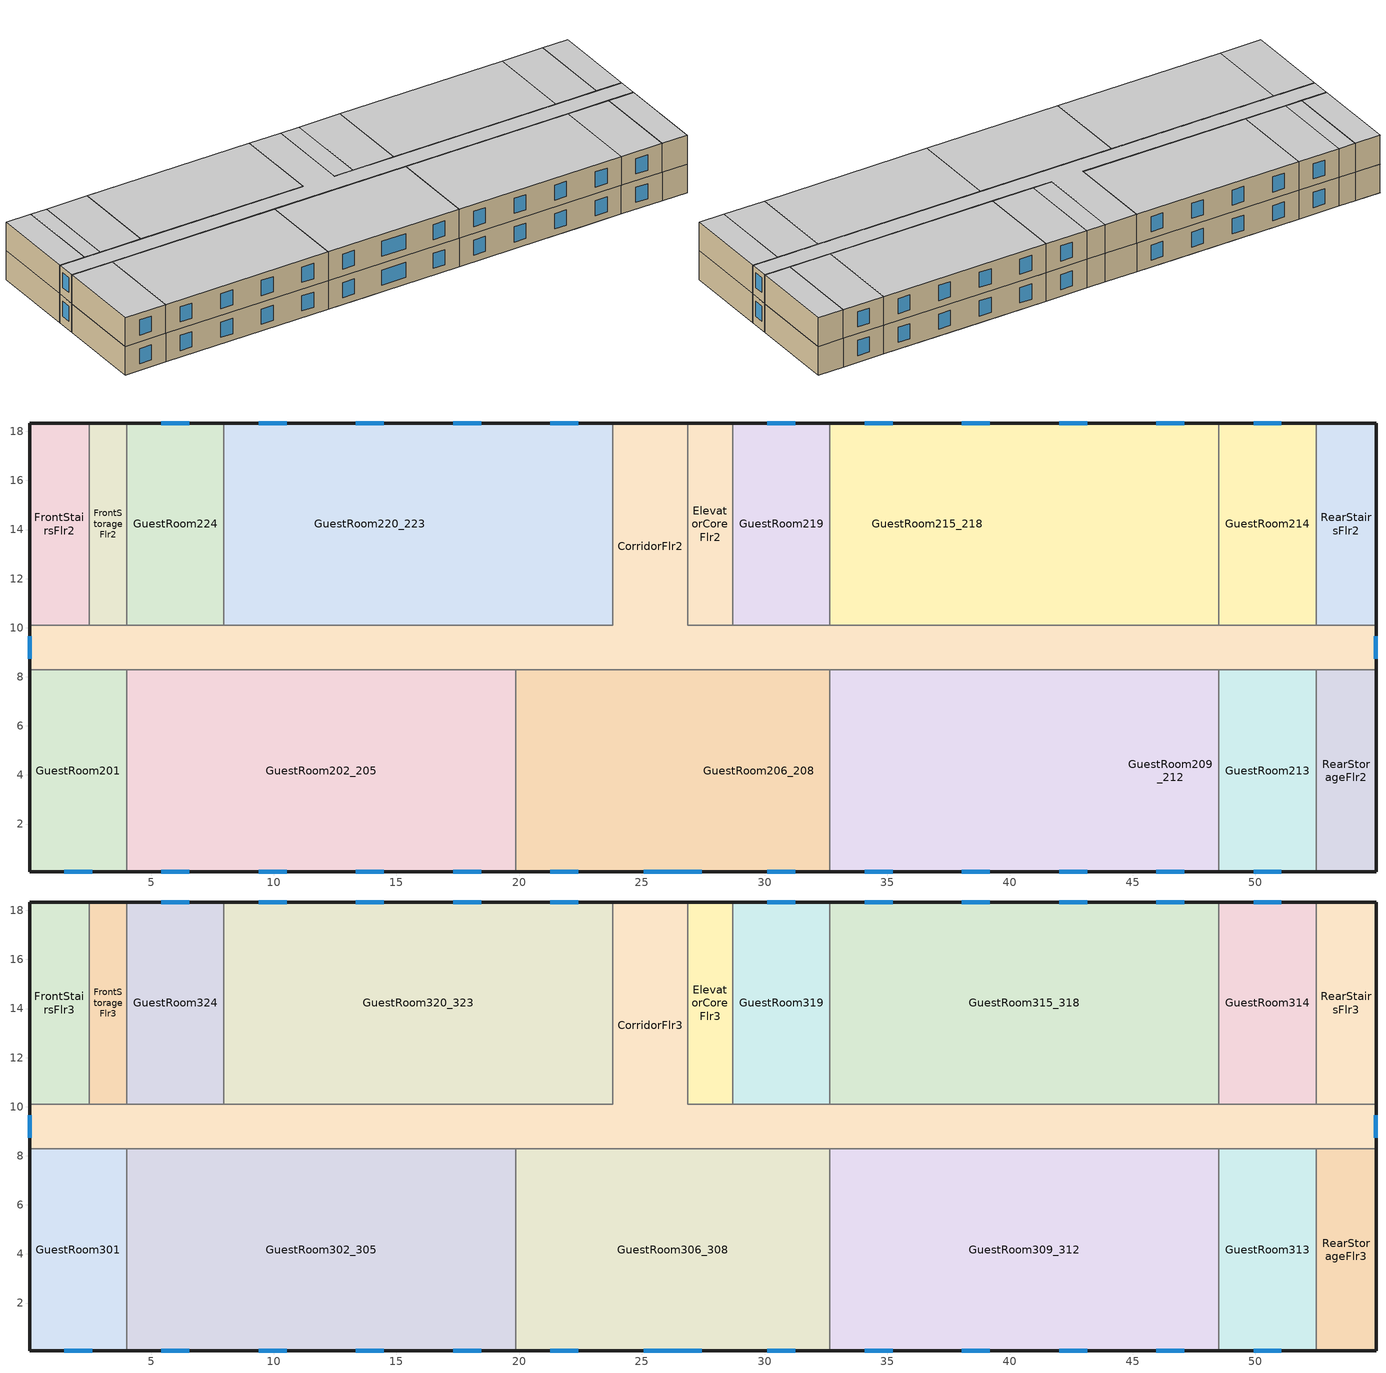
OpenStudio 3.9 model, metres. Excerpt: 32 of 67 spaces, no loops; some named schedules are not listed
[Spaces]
CorridorFlr2
 floor to CorridorFlr1: 26.87,18.34 26.87,10.11 54.91,10.11 54.91,8.28 0.05,8.28 0.05,10.11 23.82,10.11 23.82,18.34 z3.35
 wall outside: 0.05,10.11 0.05,8.28 / 54.91,8.28 54.91,10.11 / 26.87,18.34 23.82,18.34 z3.35:6.1
 wall to GuestRoom201: 0.05,8.28 4.01,8.28 z3.35:6.1
 wall to GuestRoom213: 48.51,8.28 52.47,8.28 z3.35:6.1
 wall to GuestRoom219: 32.66,10.11 28.7,10.11 z3.35:6.1
 wall to GuestRoom209_212: 32.66,8.28 48.51,8.28 z3.35:6.1
 wall to FrontStorageFlr2: 4.01,10.11 2.49,10.11 z3.35:6.1
 wall to RearStairsFlr2: 54.91,10.11 52.47,10.11 z3.35:6.1
 wall to ElevatorCoreFlr2: 28.7,10.11 26.87,10.11 26.87,18.34 z3.35:6.1
 wall to GuestRoom215_218: 48.51,10.11 32.66,10.11 z3.35:6.1
 wall to RearStorageFlr2: 52.47,8.28 54.91,8.28 z3.35:6.1
 wall to FrontStairsFlr2: 2.49,10.11 0.05,10.11 z3.35:6.1
 wall to GuestRoom206_208: 19.86,8.28 32.66,8.28 z3.35:6.1
 wall to GuestRoom220_223: 23.82,18.34 23.82,10.11 7.97,10.11 z3.35:6.1
 wall to GuestRoom202_205: 4.01,8.28 19.86,8.28 z3.35:6.1
 wall to GuestRoom224: 7.97,10.11 4.01,10.11 z3.35:6.1
 wall to GuestRoom214: 52.47,10.11 48.51,10.11 z3.35:6.1
 window: 0.05,9.66 0.05,8.73 / 54.91,8.73 54.91,9.66 z4.19:5.61
GuestRoom201
 floor to FrontLoungeFlr1: 4.01,8.28 4.01,0.05 0.05,0.05 0.05,8.28 z3.35
 wall outside: 0.05,8.28 0.05,0.05 4.01,0.05 z3.35:6.1
 wall to GuestRoom202_205: 4.01,0.05 4.01,8.28 z3.35:6.1
 window: 1.46,0.05 2.6,0.05 z4:5.45
GuestRoom220_223
 floor to FrontOfficeFlr1: 19.86,18.34 19.86,10.11 7.97,10.11 7.97,18.34 z3.35
 floor to ExerciseCenterFlr1: 23.82,18.34 23.82,10.11 19.86,10.11 19.86,18.34 z3.35
 wall outside: 23.82,18.34 7.97,18.34 z3.35:6.1
 wall to GuestRoom224: 7.97,18.34 7.97,10.11 z3.35:6.1
 window: 22.41,18.34 21.27,18.34 / 18.45,18.34 17.31,18.34 / 14.49,18.34 13.35,18.34 / 10.52,18.34 9.39,18.34 z4:5.45
GuestRoom202_205
 floor to FrontLoungeFlr1: 19.86,8.28 19.86,0.05 4.01,0.05 4.01,8.28 z3.35
 wall outside: 4.01,0.05 19.86,0.05 z3.35:6.1
 wall to GuestRoom206_208: 19.86,0.05 19.86,8.28 z3.35:6.1
 window: 17.31,0.05 18.45,0.05 / 9.39,0.05 10.52,0.05 / 13.35,0.05 14.49,0.05 / 5.42,0.05 6.56,0.05 z4:5.45
GuestRoom219
 floor to LaundryRoomFlr1: 32.66,18.34 32.66,10.11 28.7,10.11 28.7,18.34 z3.35
 wall outside: 32.66,18.34 28.7,18.34 z3.35:6.1
 wall to GuestRoom215_218: 32.66,10.11 32.66,18.34 z3.35:6.1
 wall to ElevatorCoreFlr2: 28.7,18.34 28.7,10.11 z3.35:6.1
 window: 31.25,18.34 30.11,18.34 z4:5.45
GuestRoom215_218
 floor to EmployeeLoungeFlr1: 44.55,18.34 44.55,10.11 40.59,10.11 40.59,18.34 z3.35
 floor to LaundryRoomFlr1: 40.59,18.34 40.59,10.11 32.66,10.11 32.66,18.34 z3.35
 floor to GuestRoom105: 48.51,18.34 48.51,10.11 44.55,10.11 44.55,18.34 z3.35
 wall outside: 48.51,18.34 32.66,18.34 z3.35:6.1
 wall to GuestRoom214: 48.51,10.11 48.51,18.34 z3.35:6.1
 window: 43.14,18.34 42,18.34 / 39.18,18.34 38.04,18.34 / 47.1,18.34 45.96,18.34 / 35.21,18.34 34.07,18.34 z4:5.45
GuestRoom213
 floor to GuestRoom103: 52.47,8.28 52.47,0.05 48.51,0.05 48.51,8.28 z3.35
 wall outside: 48.51,0.05 52.47,0.05 z3.35:6.1
 wall to GuestRoom209_212: 48.51,8.28 48.51,0.05 z3.35:6.1
 wall to RearStorageFlr2: 52.47,0.05 52.47,8.28 z3.35:6.1
 window: 49.92,0.05 51.06,0.05 z4:5.45
FrontStorageFlr2
 floor to FrontStorageFlr1: 4.01,18.34 4.01,10.11 2.49,10.11 2.49,18.34 z3.35
 wall outside: 4.01,18.34 2.49,18.34 z3.35:6.1
 wall to FrontStairsFlr2: 2.49,18.34 2.49,10.11 z3.35:6.1
 wall to GuestRoom224: 4.01,10.11 4.01,18.34 z3.35:6.1
GuestRoom206_208
 floor to RestroomFlr1: 23.82,8.28 23.82,0.05 19.86,0.05 19.86,8.28 z3.35
 floor to CorridorFlr1: 26.87,8.28 26.87,0.05 23.82,0.05 23.82,8.28 z3.35
 floor to MeetingRoomFlr1: 32.66,8.28 32.66,0.05 26.87,0.05 26.87,8.28 z3.35
 wall outside: 19.86,0.05 32.66,0.05 z3.35:6.1
 wall to GuestRoom209_212: 32.66,0.05 32.66,8.28 z3.35:6.1
 window: 25.08,0.05 27.44,0.05 / 21.27,0.05 22.41,0.05 / 30.11,0.05 31.25,0.05 z4:5.45
RearStorageFlr2
 floor to RearStorageFlr1: 54.91,8.28 54.91,0.05 52.47,0.05 52.47,8.28 z3.35
 wall outside: 52.47,0.05 54.91,0.05 54.91,8.28 z3.35:6.1
ElevatorCoreFlr2
 floor to ElevatorCoreFlr1: 28.7,18.34 28.7,10.11 26.87,10.11 26.87,18.34 z3.35
 wall outside: 28.7,18.34 26.87,18.34 z3.35:6.1
GuestRoom224
 floor to FrontOfficeFlr1: 7.97,18.34 7.97,10.11 4.01,10.11 4.01,18.34 z3.35
 wall outside: 7.97,18.34 4.01,18.34 z3.35:6.1
 window: 6.56,18.34 5.42,18.34 z4:5.45
RearStairsFlr2
 floor to RearStairsFlr1: 54.91,18.34 54.91,10.11 52.47,10.11 52.47,18.34 z3.35
 wall outside: 54.91,10.11 54.91,18.34 52.47,18.34 z3.35:6.1
 wall to GuestRoom214: 52.47,18.34 52.47,10.11 z3.35:6.1
FrontStairsFlr2
 floor to FrontStairsFlr1: 2.49,18.34 2.49,10.11 0.05,10.11 0.05,18.34 z3.35
 wall outside: 2.49,18.34 0.05,18.34 0.05,10.11 z3.35:6.1
GuestRoom209_212
 floor to GuestRoom102: 48.51,8.28 48.51,0.05 44.55,0.05 44.55,8.28 z3.35
 floor to GuestRoom101: 44.55,8.28 44.55,0.05 40.59,0.05 40.59,8.28 z3.35
 floor to MeetingRoomFlr1: 36.62,8.28 36.62,0.05 32.66,0.05 32.66,8.28 z3.35
 floor to MechanicalRoomFlr1: 40.59,8.28 40.59,0.05 36.62,0.05 36.62,8.28 z3.35
 wall outside: 32.66,0.05 48.51,0.05 z3.35:6.1
 window: 34.07,0.05 35.21,0.05 / 38.04,0.05 39.18,0.05 / 45.96,0.05 47.1,0.05 / 42,0.05 43.14,0.05 z4:5.45
GuestRoom214
 floor to GuestRoom104: 52.47,18.34 52.47,10.11 48.51,10.11 48.51,18.34 z3.35
 wall outside: 52.47,18.34 48.51,18.34 z3.35:6.1
 window: 51.06,18.34 49.92,18.34 z4:5.45
GuestRoom319
 floor to GuestRoom219: 32.66,18.34 32.66,10.11 28.7,10.11 28.7,18.34 z6.1
 wall outside: 32.66,18.34 28.7,18.34 z6.1:8.84
 wall to CorridorFlr3: 28.7,10.11 32.66,10.11 z6.1:8.84
 wall to GuestRoom315_318: 32.66,10.11 32.66,18.34 z6.1:8.84
 wall to ElevatorCoreFlr3: 28.7,18.34 28.7,10.11 z6.1:8.84
 window: 31.25,18.34 30.11,18.34 z6.75:8.19
 ceiling to GuestRoom419: 32.66,10.11 32.66,18.34 28.7,18.34 28.7,10.11 z8.84
GuestRoom320_323
 floor to GuestRoom220_223: 23.82,18.34 23.82,10.11 7.97,10.11 7.97,18.34 z6.1
 wall outside: 23.82,18.34 7.97,18.34 z6.1:8.84
 wall to CorridorFlr3: 7.97,10.11 23.82,10.11 23.82,18.34 z6.1:8.84
 wall to GuestRoom324: 7.97,18.34 7.97,10.11 z6.1:8.84
 window: 10.52,18.34 9.39,18.34 / 14.49,18.34 13.35,18.34 / 18.45,18.34 17.31,18.34 / 22.41,18.34 21.27,18.34 z6.75:8.19
 ceiling to GuestRoom420_423: 23.82,10.11 23.82,18.34 7.97,18.34 7.97,10.11 z8.84
RearStorageFlr3
 floor to RearStorageFlr2: 54.91,8.28 54.91,0.05 52.47,0.05 52.47,8.28 z6.1
 wall outside: 52.47,0.05 54.91,0.05 54.91,8.28 z6.1:8.84
 wall to GuestRoom313: 52.47,8.28 52.47,0.05 z6.1:8.84
 wall to CorridorFlr3: 54.91,8.28 52.47,8.28 z6.1:8.84
 ceiling to RearStorageFlr4: 54.91,0.05 54.91,8.28 52.47,8.28 52.47,0.05 z8.84
GuestRoom302_305
 floor to GuestRoom202_205: 19.86,8.28 19.86,0.05 4.01,0.05 4.01,8.28 z6.1
 wall outside: 4.01,0.05 19.86,0.05 z6.1:8.84
 wall to CorridorFlr3: 19.86,8.28 4.01,8.28 z6.1:8.84
 wall to GuestRoom306_308: 19.86,0.05 19.86,8.28 z6.1:8.84
 wall to GuestRoom301: 4.01,8.28 4.01,0.05 z6.1:8.84
 window: 5.42,0.05 6.56,0.05 / 17.31,0.05 18.45,0.05 / 9.39,0.05 10.52,0.05 / 13.35,0.05 14.49,0.05 z6.75:8.19
 ceiling to GuestRoom402_405: 19.86,0.05 19.86,8.28 4.01,8.28 4.01,0.05 z8.84
CorridorFlr3
 floor to CorridorFlr2: 26.87,18.34 26.87,10.11 54.91,10.11 54.91,8.28 0.05,8.28 0.05,10.11 23.82,10.11 23.82,18.34 z6.1
 wall outside: 0.05,10.11 0.05,8.28 / 26.87,18.34 23.82,18.34 / 54.91,8.28 54.91,10.11 z6.1:8.84
 wall to ElevatorCoreFlr3: 28.7,10.11 26.87,10.11 26.87,18.34 z6.1:8.84
 wall to FrontStairsFlr3: 2.49,10.11 0.05,10.11 z6.1:8.84
 wall to RearStairsFlr3: 54.91,10.11 52.47,10.11 z6.1:8.84
 wall to GuestRoom301: 0.05,8.28 4.01,8.28 z6.1:8.84
 wall to GuestRoom313: 48.51,8.28 52.47,8.28 z6.1:8.84
 wall to FrontStorageFlr3: 4.01,10.11 2.49,10.11 z6.1:8.84
 wall to GuestRoom314: 52.47,10.11 48.51,10.11 z6.1:8.84
 wall to GuestRoom324: 7.97,10.11 4.01,10.11 z6.1:8.84
 wall to GuestRoom309_312: 32.66,8.28 48.51,8.28 z6.1:8.84
 wall to GuestRoom306_308: 19.86,8.28 32.66,8.28 z6.1:8.84
 wall to GuestRoom315_318: 48.51,10.11 32.66,10.11 z6.1:8.84
 window: 54.91,8.73 54.91,9.66 / 0.05,9.66 0.05,8.73 z6.94:8.36
 ceiling to CorridorFlr4: 54.91,8.28 54.91,10.11 26.87,10.11 26.87,18.34 23.82,18.34 23.82,10.11 0.05,10.11 0.05,8.28 z8.84
GuestRoom315_318
 floor to GuestRoom215_218: 48.51,18.34 48.51,10.11 32.66,10.11 32.66,18.34 z6.1
 wall outside: 48.51,18.34 32.66,18.34 z6.1:8.84
 wall to GuestRoom314: 48.51,10.11 48.51,18.34 z6.1:8.84
 window: 35.21,18.34 34.07,18.34 / 43.14,18.34 42,18.34 / 47.1,18.34 45.96,18.34 / 39.18,18.34 38.04,18.34 z6.75:8.19
 ceiling to GuestRoom415_418: 48.51,10.11 48.51,18.34 32.66,18.34 32.66,10.11 z8.84
GuestRoom301
 floor to GuestRoom201: 4.01,8.28 4.01,0.05 0.05,0.05 0.05,8.28 z6.1
 wall outside: 0.05,8.28 0.05,0.05 4.01,0.05 z6.1:8.84
 window: 1.46,0.05 2.6,0.05 z6.75:8.19
 ceiling to GuestRoom401: 4.01,0.05 4.01,8.28 0.05,8.28 0.05,0.05 z8.84
GuestRoom314
 floor to GuestRoom214: 52.47,18.34 52.47,10.11 48.51,10.11 48.51,18.34 z6.1
 wall outside: 52.47,18.34 48.51,18.34 z6.1:8.84
 wall to RearStairsFlr3: 52.47,10.11 52.47,18.34 z6.1:8.84
 window: 51.06,18.34 49.92,18.34 z6.75:8.19
 ceiling to GuestRoom414: 52.47,10.11 52.47,18.34 48.51,18.34 48.51,10.11 z8.84
GuestRoom309_312
 floor to GuestRoom209_212: 48.51,8.28 48.51,0.05 32.66,0.05 32.66,8.28 z6.1
 wall outside: 32.66,0.05 48.51,0.05 z6.1:8.84
 wall to GuestRoom306_308: 32.66,8.28 32.66,0.05 z6.1:8.84
 wall to GuestRoom313: 48.51,0.05 48.51,8.28 z6.1:8.84
 window: 45.96,0.05 47.1,0.05 / 42,0.05 43.14,0.05 / 34.07,0.05 35.21,0.05 / 38.04,0.05 39.18,0.05 z6.75:8.19
 ceiling to GuestRoom409_412: 48.51,0.05 48.51,8.28 32.66,8.28 32.66,0.05 z8.84
ElevatorCoreFlr3
 floor to ElevatorCoreFlr2: 28.7,18.34 28.7,10.11 26.87,10.11 26.87,18.34 z6.1
 wall outside: 28.7,18.34 26.87,18.34 z6.1:8.84
 ceiling to ElevatorCoreFlr4: 28.7,10.11 28.7,18.34 26.87,18.34 26.87,10.11 z8.84
GuestRoom313
 floor to GuestRoom213: 52.47,8.28 52.47,0.05 48.51,0.05 48.51,8.28 z6.1
 wall outside: 48.51,0.05 52.47,0.05 z6.1:8.84
 window: 49.92,0.05 51.06,0.05 z6.75:8.19
 ceiling to GuestRoom413: 52.47,0.05 52.47,8.28 48.51,8.28 48.51,0.05 z8.84
GuestRoom306_308
 floor to GuestRoom206_208: 32.66,8.28 32.66,0.05 19.86,0.05 19.86,8.28 z6.1
 wall outside: 19.86,0.05 32.66,0.05 z6.1:8.84
 window: 21.27,0.05 22.41,0.05 / 25.08,0.05 27.44,0.05 / 30.11,0.05 31.25,0.05 z6.75:8.19
 ceiling to GuestRoom406_408: 32.66,0.05 32.66,8.28 19.86,8.28 19.86,0.05 z8.84
FrontStorageFlr3
 floor to FrontStorageFlr2: 4.01,18.34 4.01,10.11 2.49,10.11 2.49,18.34 z6.1
 wall outside: 4.01,18.34 2.49,18.34 z6.1:8.84
 wall to FrontStairsFlr3: 2.49,18.34 2.49,10.11 z6.1:8.84
 wall to GuestRoom324: 4.01,10.11 4.01,18.34 z6.1:8.84
 ceiling to FrontStorageFlr4: 4.01,10.11 4.01,18.34 2.49,18.34 2.49,10.11 z8.84
GuestRoom324
 floor to GuestRoom224: 7.97,18.34 7.97,10.11 4.01,10.11 4.01,18.34 z6.1
 wall outside: 7.97,18.34 4.01,18.34 z6.1:8.84
 window: 6.56,18.34 5.42,18.34 z6.75:8.19
 ceiling to GuestRoom424: 7.97,10.11 7.97,18.34 4.01,18.34 4.01,10.11 z8.84
RearStairsFlr3
 floor to RearStairsFlr2: 54.91,18.34 54.91,10.11 52.47,10.11 52.47,18.34 z6.1
 wall outside: 54.91,10.11 54.91,18.34 52.47,18.34 z6.1:8.84
 ceiling to RearStairsFlr4: 54.91,10.11 54.91,18.34 52.47,18.34 52.47,10.11 z8.84
FrontStairsFlr3
 floor to FrontStairsFlr2: 2.49,18.34 2.49,10.11 0.05,10.11 0.05,18.34 z6.1
 wall outside: 2.49,18.34 0.05,18.34 0.05,10.11 z6.1:8.84
 ceiling to FrontStairsFlr4: 2.49,10.11 2.49,18.34 0.05,18.34 0.05,10.11 z8.84
[Building]
-SmallHotel-ASHRAE 169-2013-4A created: 2026-10-09 19:33:39 +0000: North Axis {deg}=90; Default Construction Set=90.1-2004 - SmHotel - ASHRAE 169-2013-4A; Standards Number of Stories=4; Standards Number of Above Ground Stories=4; Standards Building Type=SmallHotel
[Site]
New York-John F Kennedy Intl AP_NY_USA: Latitude {deg}=40.65; Longitude {deg}=-73.8; Time Zone {hr}=-5; Elevation {m}=5
[SizingPeriod:DesignDay] Barometric Pressure {Pa}=101241; Rain Indicator=No; Snow Indicator=No; Day of Month=21; Daylight Saving Time Indicator=No; Humidity Condition Type=Wetbulb; Dry-Bulb Temperature Range Modifier Type=DefaultMultipliers
Name | Maximum Dry-Bulb Temperature {C} | Daily Dry-Bulb Temperature Range {deltaC} | Wind Speed {m/s} | Wind Direction {deg} | Month | Day Type | Wetbulb or DewPoint at Maximum Dry-Bulb {C} | Solar Model Indicator | ASHRAE Clear Sky Optical Depth for Beam Irradiance | ASHRAE Clear Sky Optical Depth for Diffuse Irradiance | Sky Clearness
New.York-John.F.Kennedy.Intl.AP_NY_USA Ann Clg .4% Condns DB=>MWB | 32.1 | 7.4 | 5.6 | 230 | 7 | SummerDesignDay | 23.1 | ASHRAETau | 0.541 | 1.8
New.York-John.F.Kennedy.Intl.AP_NY_USA Ann Clg .4% Condns WB=>MDB | 29.1 | 7.4 | 5.6 | 230 | 7 | SummerDesignDay | 25 | ASHRAETau | 0.541 | 1.8
New.York-John.F.Kennedy.Intl.AP_NY_USA Ann Htg 99.6% Condns DB | -10.7 | 0 | 7.5 | 320 | 1 | WinterDesignDay | -10.7 | ASHRAEClearSky |  |  | 0
[ClimateZones]
Climate Zone Institution Name 1=ASHRAE; Climate Zone Document Name 1=ANSI/ASHRAE Standard 169; Climate Zone Document Year 1=2006; Climate Zone Value 1=4A
[Site:WaterMainsTemperature]
Calculation Method=Correlation; Annual Average Outdoor Air Temperature {C}=12.4667; Maximum Difference In Monthly Average Outdoor Air Temperatures {deltaC}=25.2
[Site:GroundTemperature:Shallow]
6, 2.1, 1.1, 2, 7.2, 13.1, 18.7, 22.7, 23.9, 22, 17.5, 11.7
[Site:GroundTemperature:Deep]
11.8, 9, 7.2, 6.7, 7.7, 10.1, 13, 15.9, 17.8, 18.2, 17.1, 14.8
[Site:GroundTemperature:FCfactorMethod]
January Ground Temperature {C}=14; February Ground Temperature {C}=7.3; March Ground Temperature {C}=3.3; April Ground Temperature {C}=1.2; May Ground Temperature {C}=-0.2; June Ground Temperature {C}=5.6; July Ground Temperature {C}=10.9; August Ground Temperature {C}=16.1; September Ground Temperature {C}=21.7; October Ground Temperature {C}=25; November Ground Temperature {C}=24.8; December Ground Temperature {C}=19.9
[Material:NoMass] Thermal Absorptance=0.9; Solar Absorptance=0.7
Name | Roughness | Thermal Resistance {m2-K/W} | Visible Absorptance
CP02 CARPET PAD | VeryRough | 0.21648 | 0.8
Typical Insulation R-6.78 | Smooth | 1.19347 | 0.7
Typical Carpet Pad | Smooth | 0.21648 | 0.8
Typical Insulation R-5.89 | Smooth | 1.03652 | 0.7
Typical Insulation R-14.76; Typical Insulation R-14.76 1; Typical Insulation R-14.76 2 | Smooth | 2.59864 | 0.7
Typical Insulation R-0.58; Typical Insulation R-0.58 1; Typical Insulation R-0.58 2 | Smooth | 0.101875 | 0.7
Typical Insulation R-0.01 | Smooth | 0.001 | 0.7
Typical Insulation R-8.93; Typical Insulation R-8.93 1 | Smooth | 1.57183 | 0.7
Typical Insulation R-13.45; Typical Insulation R-13.45 1 | Smooth | 2.368 | 0.7
Typical Insulation R-1.15; Typical Insulation R-1.15 1 | Smooth | 0.202527 | 0.7
[Material] Thermal Absorptance=0.9
Name | Roughness | Thickness {m} | Conductivity {W/m-K} | Density {kg/m3} | Specific Heat {J/kg-K} | Solar Absorptance | Visible Absorptance
4 in. Normalweight Concrete Floor | MediumRough | 0.1016 | 2.31 | 2322 | 832 | 0.7 | 0.7
25mm Stucco | Smooth | 0.0254 | 0.72 | 1856 | 840 | 0.7 | 0.7
5/8 in. Gypsum Board | MediumSmooth | 0.0159 | 0.16 | 800 | 1090 | 0.7 | 0.7
Roof Membrane | VeryRough | 0.0095 | 0.16 | 1121.29 | 1460 | 0.7 | 0.7
Metal Roof Surface; F08 Metal surface | Smooth | 0.0008 | 45.28 | 7824 | 500 | 0.7 | 0.7
1/2 in. Gypsum Board | Smooth | 0.0127 | 0.16 | 800 | 1090 | 0.7 | 0.5
6 in. Normalweight Concrete Floor | MediumRough | 0.1524 | 2.31 | 2322 | 832 | 0.7 | 0.7
8 in. Concrete Block Basement Wall | MediumRough | 0.2032 | 1.326 | 1842 | 912 | 0.7 | 0.7
G05 25mm wood | MediumSmooth | 0.0254 | 0.15 | 608 | 1630 | 0.5 | 0.5
[DefaultConstructionSet] Interior Partition Construction=Typical Interior Partition
Name | Default Exterior Surface Constructions | Default Interior Surface Constructions | Default Ground Contact Surface Constructions | Default Exterior SubSurface Constructions | Default Interior SubSurface Constructions
90.1-2004 - SmHotel - ASHRAE 169-2013-4A | Default Surface Constructions 1 | Default Surface Constructions 2 | Default Surface Constructions 3 | Default Sub Surface Constructions 1 | Default Sub Surface Constructions 2
90.1-2004 - SmHotel - ASHRAE 169-2013-4A 1 | Default Surface Constructions 4 | Default Surface Constructions 5 | Default Surface Constructions 6 | Default Sub Surface Constructions 3 | Default Sub Surface Constructions 4
90.1-2004 - SmHotel - ASHRAE 169-2013-4A 2 | Default Surface Constructions 7 | Default Surface Constructions 8 | Default Surface Constructions 9 | Default Sub Surface Constructions 5 | Default Sub Surface Constructions 6
[DefaultSurfaceConstructions]
Name | Floor Construction | Wall Construction | Roof Ceiling Construction
Default Surface Constructions 1 | Typical Insulated Exterior Mass Floor R-9.35 | Typical Insulated Steel Framed Exterior Wall R-8.06 | Typical IEAD Roof R-15.87
Default Surface Constructions 2; Default Surface Constructions 5; Default Surface Constructions 8 | int_slab_floor_smallhotel | int_wall_smallhotel | int_slab_ceiling_smallhotel
Default Surface Constructions 3; Default Surface Constructions 6; Default Surface Constructions 9 | Typical Insulated Carpeted 6in Slab Floor | Typical Insulated Basement Mass Wall
Default Surface Constructions 4 | Typical Insulated Exterior Mass Floor R-11.49 | Typical Insulated Steel Framed Exterior Wall R-15.63 | Typical IEAD Roof R-15.87 1
Default Surface Constructions 7 | Typical Insulated Exterior Mass Floor R-11.49 1 | Typical Insulated Steel Framed Exterior Wall R-15.63 1 | Typical IEAD Roof R-15.87 2
[Construction]
Typical Insulated Exterior Mass Floor R-9.35: Typical Insulation R-6.78, 4 in. Normalweight Concrete Floor, Typical Carpet Pad
Typical Insulated Steel Framed Exterior Wall R-8.06: 25mm Stucco, 5/8 in. Gypsum Board, Typical Insulation R-5.89, 5/8 in. Gypsum Board
Typical IEAD Roof R-15.87: Roof Membrane, Typical Insulation R-14.76, Metal Roof Surface
int_slab_floor_smallhotel: 4 in. Normalweight Concrete Floor, CP02 CARPET PAD
int_wall_smallhotel: 1/2 in. Gypsum Board, 1/2 in. Gypsum Board
int_slab_ceiling_smallhotel: CP02 CARPET PAD, 4 in. Normalweight Concrete Floor
Typical Insulated Carpeted 6in Slab Floor: 6 in. Normalweight Concrete Floor, Typical Carpet Pad
Typical Insulated Basement Mass Wall: 8 in. Concrete Block Basement Wall
U 0.57 SHGC 0.39 Simple Glazing: U 0.57 SHGC 0.39 Simple Glazing
U 0.67 SHGC 0.39 Simple Glazing: U 0.67 SHGC 0.39 Simple Glazing
Typical Insulated Metal Door R-1.43: F08 Metal surface, Typical Insulation R-0.58
Typical Overhead Door R-0.86: Typical Insulation R-0.01
U 1.17 SHGC 0.49 Simple Glazing: U 1.17 SHGC 0.49 Simple Glazing
Typical Interior Window: Clear 3mm
Typical Interior Door; Typical Interior Partition: G05 25mm wood
Typical Insulated Exterior Mass Floor R-11.49: Typical Insulation R-8.93, 4 in. Normalweight Concrete Floor, Typical Carpet Pad
Typical Insulated Steel Framed Exterior Wall R-15.63: 25mm Stucco, 5/8 in. Gypsum Board, Typical Insulation R-13.45, 5/8 in. Gypsum Board
Typical IEAD Roof R-15.87 1: Roof Membrane, Typical Insulation R-14.76 1, Metal Roof Surface
Typical Insulated Metal Door R-1.43 1: F08 Metal surface, Typical Insulation R-0.58 1
Typical Overhead Door R-2.0: Typical Insulation R-1.15
U 0.98 SHGC 0.36 Simple Glazing: U 0.98 SHGC 0.36 Simple Glazing
Typical Insulated Exterior Mass Floor R-11.49 1: Typical Insulation R-8.93 1, 4 in. Normalweight Concrete Floor, Typical Carpet Pad
Typical Insulated Steel Framed Exterior Wall R-15.63 1: 25mm Stucco, 5/8 in. Gypsum Board, Typical Insulation R-13.45 1, 5/8 in. Gypsum Board
Typical IEAD Roof R-15.87 2: Roof Membrane, Typical Insulation R-14.76 2, Metal Roof Surface
Typical Insulated Metal Door R-1.43 2: F08 Metal surface, Typical Insulation R-0.58 2
Typical Overhead Door R-2.0 1: Typical Insulation R-1.15 1
[DefaultSubSurfaceConstructions]
Name | Fixed Window Construction | Operable Window Construction | Door Construction | Glass Door Construction | Overhead Door Construction | Skylight Construction | Tubular Daylight Dome Construction | Tubular Daylight Diffuser Construction
Default Sub Surface Constructions 1 | U 0.57 SHGC 0.39 Simple Glazing | U 0.67 SHGC 0.39 Simple Glazing | Typical Insulated Metal Door R-1.43 | U 0.67 SHGC 0.39 Simple Glazing | Typical Overhead Door R-0.86 | U 1.17 SHGC 0.49 Simple Glazing | Typical Interior Window | Typical Interior Window
Default Sub Surface Constructions 2; Default Sub Surface Constructions 4; Default Sub Surface Constructions 6 | Typical Interior Window | Typical Interior Window | Typical Interior Door
Default Sub Surface Constructions 3 | U 0.57 SHGC 0.39 Simple Glazing | U 0.67 SHGC 0.39 Simple Glazing | Typical Insulated Metal Door R-1.43 1 |  | Typical Overhead Door R-2.0 | U 0.98 SHGC 0.36 Simple Glazing | Typical Interior Window | Typical Interior Window
Default Sub Surface Constructions 5 | U 0.57 SHGC 0.39 Simple Glazing | U 0.67 SHGC 0.39 Simple Glazing | Typical Insulated Metal Door R-1.43 2 |  | Typical Overhead Door R-2.0 1 | U 0.98 SHGC 0.36 Simple Glazing | Typical Interior Window | Typical Interior Window
[WindowMaterial:SimpleGlazingSystem] Visible Transmittance=0.81
Name | U-Factor {W/m2-K} | Solar Heat Gain Coefficient
U 0.57 SHGC 0.39 Simple Glazing | 3.23661 | 0.39
U 0.67 SHGC 0.39 Simple Glazing | 3.80444 | 0.39
U 1.17 SHGC 0.49 Simple Glazing | 6.64357 | 0.49
U 0.98 SHGC 0.36 Simple Glazing | 5.5647 | 0.36
[WindowMaterial:Glazing]
Clear 3mm: Optical Data Type=SpectralAverage; Thickness {m}=0.003; Solar Transmittance at Normal Incidence=0.837; Front Side Solar Reflectance at Normal Incidence=0.075; Back Side Solar Reflectance at Normal Incidence=0.075; Visible Transmittance at Normal Incidence=0.898; Front Side Visible Reflectance at Normal Incidence=0.081; Back Side Visible Reflectance at Normal Incidence=0.081; Infrared Transmittance at Normal Incidence=0; Front Side Infrared Hemispherical Emissivity=0.84; Back Side Infrared Hemispherical Emissivity=0.84; Conductivity {W/m-K}=0.9; Dirt Correction Factor for Solar and Visible Transmittance=1; Solar Diffusing=No
[Space]
Name | Space Type | Default Construction Set | Building Story | Thermal Zone
GuestRoom319 | SmallHotel GuestRoom123Vac | 90.1-2004 - SmHotel - ASHRAE 169-2013-4A 2 | BuildingStory3 | GuestRoom319 ZN
GuestRoom209_212 | SmallHotel GuestRoom123Occ | 90.1-2004 - SmHotel - ASHRAE 169-2013-4A 1 | BuildingStory2 | GuestRoom209_212 ZN
CorridorFlr2 | SmallHotel Corridor | 90.1-2004 - SmHotel - ASHRAE 169-2013-4A 1 | BuildingStory2 | CorridorFlr2 ZN
FrontStairsFlr2 | SmallHotel Stair | 90.1-2004 - SmHotel - ASHRAE 169-2013-4A 1 | BuildingStory2 | FrontStairsFlr2 ZN
GuestRoom320_323 | SmallHotel GuestRoom123Occ | 90.1-2004 - SmHotel - ASHRAE 169-2013-4A 2 | BuildingStory3 | GuestRoom320_323 ZN
GuestRoom224 | SmallHotel GuestRoom123Occ | 90.1-2004 - SmHotel - ASHRAE 169-2013-4A 1 | BuildingStory2 | GuestRoom224 ZN
RearStorageFlr3 | SmallHotel Storage | 90.1-2004 - SmHotel - ASHRAE 169-2013-4A 2 | BuildingStory3 | RearStorageFlr3 ZN
GuestRoom302_305 | SmallHotel GuestRoom123Vac | 90.1-2004 - SmHotel - ASHRAE 169-2013-4A 2 | BuildingStory3 | GuestRoom302_305 ZN
CorridorFlr3 | SmallHotel Corridor | 90.1-2004 - SmHotel - ASHRAE 169-2013-4A 2 | BuildingStory3 | CorridorFlr3 ZN
GuestRoom215_218 | SmallHotel GuestRoom123Vac | 90.1-2004 - SmHotel - ASHRAE 169-2013-4A 1 | BuildingStory2 | GuestRoom215_218 ZN
GuestRoom201 | SmallHotel GuestRoom123Vac | 90.1-2004 - SmHotel - ASHRAE 169-2013-4A 1 | BuildingStory2 | GuestRoom201 ZN
GuestRoom220_223 | SmallHotel GuestRoom123Occ | 90.1-2004 - SmHotel - ASHRAE 169-2013-4A 1 | BuildingStory2 | GuestRoom220_223 ZN
GuestRoom315_318 | SmallHotel GuestRoom123Occ | 90.1-2004 - SmHotel - ASHRAE 169-2013-4A 2 | BuildingStory3 | GuestRoom315_318 ZN
FrontStorageFlr3 | SmallHotel Storage | 90.1-2004 - SmHotel - ASHRAE 169-2013-4A 2 | BuildingStory3 | FrontStorageFlr3 ZN
GuestRoom202_205 | SmallHotel GuestRoom123Occ | 90.1-2004 - SmHotel - ASHRAE 169-2013-4A 1 | BuildingStory2 | GuestRoom202_205 ZN
GuestRoom301 | SmallHotel GuestRoom123Vac | 90.1-2004 - SmHotel - ASHRAE 169-2013-4A 2 | BuildingStory3 | GuestRoom301 ZN
GuestRoom219 | SmallHotel GuestRoom123Occ | 90.1-2004 - SmHotel - ASHRAE 169-2013-4A 1 | BuildingStory2 | GuestRoom219 ZN
GuestRoom213 | SmallHotel GuestRoom123Occ | 90.1-2004 - SmHotel - ASHRAE 169-2013-4A 1 | BuildingStory2 | GuestRoom213 ZN
GuestRoom314 | SmallHotel GuestRoom123Occ | 90.1-2004 - SmHotel - ASHRAE 169-2013-4A 2 | BuildingStory3 | GuestRoom314 ZN
RearStorageFlr2 | SmallHotel Storage | 90.1-2004 - SmHotel - ASHRAE 169-2013-4A 1 | BuildingStory2 | RearStorageFlr2 ZN
FrontStorageFlr2 | SmallHotel Storage | 90.1-2004 - SmHotel - ASHRAE 169-2013-4A 1 | BuildingStory2 | FrontStorageFlr2 ZN
GuestRoom313 | SmallHotel GuestRoom123Vac | 90.1-2004 - SmHotel - ASHRAE 169-2013-4A 2 | BuildingStory3 | GuestRoom313 ZN
GuestRoom309_312 | SmallHotel GuestRoom123Occ | 90.1-2004 - SmHotel - ASHRAE 169-2013-4A 2 | BuildingStory3 | GuestRoom309_312 ZN
ElevatorCoreFlr3 | SmallHotel ElevatorCore | 90.1-2004 - SmHotel - ASHRAE 169-2013-4A 2 | BuildingStory3 | ElevatorCoreFlr3 ZN
GuestRoom206_208 | SmallHotel GuestRoom123Occ | 90.1-2004 - SmHotel - ASHRAE 169-2013-4A 1 | BuildingStory2 | GuestRoom206_208 ZN
ElevatorCoreFlr2 | SmallHotel ElevatorCore | 90.1-2004 - SmHotel - ASHRAE 169-2013-4A 1 | BuildingStory2 | ElevatorCoreFlr2 ZN
GuestRoom306_308 | SmallHotel GuestRoom123Vac | 90.1-2004 - SmHotel - ASHRAE 169-2013-4A 2 | BuildingStory3 | GuestRoom306_308 ZN
FrontStairsFlr3 | SmallHotel Stair | 90.1-2004 - SmHotel - ASHRAE 169-2013-4A 2 | BuildingStory3 | FrontStairsFlr3 ZN
RearStairsFlr2 | SmallHotel Stair | 90.1-2004 - SmHotel - ASHRAE 169-2013-4A 1 | BuildingStory2 | RearStairsFlr2 ZN
RearStairsFlr3 | SmallHotel Stair | 90.1-2004 - SmHotel - ASHRAE 169-2013-4A 2 | BuildingStory3 | RearStairsFlr3 ZN
GuestRoom324 | SmallHotel GuestRoom123Vac | 90.1-2004 - SmHotel - ASHRAE 169-2013-4A 2 | BuildingStory3 | GuestRoom324 ZN
GuestRoom214 | SmallHotel GuestRoom123Occ | 90.1-2004 - SmHotel - ASHRAE 169-2013-4A 1 | BuildingStory2 | GuestRoom214 ZN
[BuildingStory]
BuildingStory2; BuildingStory3
[SpaceType] Standards Building Type=SmallHotel
Name | Default Schedule Set | Design Specification Outdoor Air Object | Standards Space Type
SmallHotel Corridor | SmallHotel Corridor Schedule Set | SmallHotel Corridor Ventilation | Corridor
SmallHotel ElevatorCore | SmallHotel ElevatorCore Schedule Set | SmallHotel ElevatorCore Ventilation | ElevatorCore
SmallHotel Stair | SmallHotel Stair Schedule Set | SmallHotel Stair Ventilation | Stair
SmallHotel Storage | SmallHotel Storage Schedule Set | SmallHotel Storage Ventilation | Storage
SmallHotel GuestRoom123Occ | SmallHotel GuestRoom123Occ Schedule Set | SmallHotel GuestRoom123Occ Ventilation | GuestRoom123Occ
SmallHotel GuestRoom123Vac | SmallHotel GuestRoom123Vac Schedule Set | SmallHotel GuestRoom123Vac Ventilation | GuestRoom123Vac
[Lights:Definition] Design Level Calculation Method=Watts/Area; Fraction Radiant=0.7; Fraction Visible=0.2; Return Air Fraction=0
Name | Watts per Space Floor Area {W/m2}
SmallHotel Corridor Lights Definition | 5.38196
SmallHotel GuestRoom123Occ Lights Definition; SmallHotel GuestRoom123Vac Lights Definition | 11.8403
SmallHotel Stair Lights Definition | 6.45835
SmallHotel Storage Lights Definition | 8.61113
[Lights] Fraction Replaceable=1
Name | Lights Definition | Space or SpaceType
SmallHotel Corridor Lights | SmallHotel Corridor Lights Definition | SmallHotel Corridor
SmallHotel GuestRoom123Occ Lights | SmallHotel GuestRoom123Occ Lights Definition | SmallHotel GuestRoom123Occ
SmallHotel GuestRoom123Vac Lights | SmallHotel GuestRoom123Vac Lights Definition | SmallHotel GuestRoom123Vac
SmallHotel Stair Lights | SmallHotel Stair Lights Definition | SmallHotel Stair
SmallHotel Storage Lights | SmallHotel Storage Lights Definition | SmallHotel Storage
[DesignSpecification:OutdoorAir] Outdoor Air Method=Sum
Name | Outdoor Air Flow per Floor Area {m3/s-m2}
SmallHotel Corridor Ventilation; SmallHotel ElevatorCore Ventilation; SmallHotel Stair Ventilation | 0.000254
SmallHotel GuestRoom123Occ Ventilation; SmallHotel GuestRoom123Vac Ventilation | 0.000508
SmallHotel Storage Ventilation | 0.000762
[DefaultScheduleSet]
Name | Number of People Schedule | People Activity Level Schedule | Lighting Schedule | Electric Equipment Schedule
SmallHotel Corridor Schedule Set | HotelSmall AlwaysOff | HotelSmall Activity_Sch | HotelSmall BLDG_LIGHT_CORRIDOR_SCH | HotelSmall AlwaysOff
SmallHotel ElevatorCore Schedule Set |  |  | HotelSmall AlwaysOff | HotelSmall BLDG_ELEVATORS
SmallHotel GuestRoom123Occ Schedule Set | HotelSmall GuestRoom_Occ_Sch | HotelSmall Activity_Sch | SmallHotel GuestRoom Light | HotelSmall GuestRoom_Eqp_Sch_Base
SmallHotel GuestRoom123Vac Schedule Set | HotelSmall AlwaysOff | HotelSmall Activity_Sch | HotelSmall AlwaysOff | HotelSmall AlwaysOff
SmallHotel Stair Schedule Set | HotelSmall AlwaysOff | HotelSmall Activity_Sch | Always On | HotelSmall AlwaysOff
SmallHotel Storage Schedule Set | HotelSmall AlwaysOff | HotelSmall Activity_Sch | SmallHotel Storage Light | HotelSmall AlwaysOff
[ThermostatSetpoint:DualSetpoint]
Name | Heating Setpoint Temperature Schedule | Cooling Setpoint Temperature Schedule
SmallHotel Corridor Thermostat 2; SmallHotel Corridor Thermostat 3 | HotelSmall CommonArea_HtgSP_Sch | HotelSmall CommonArea_ClgSP_Sch
SmallHotel ElevatorCore Thermostat 1; SmallHotel ElevatorCore Thermostat 2
SmallHotel Stair Thermostat 2; SmallHotel Stair Thermostat 3; SmallHotel Storage Thermostat 2; SmallHotel Storage Thermostat 3; SmallHotel Stair Thermostat 5; SmallHotel Stair Thermostat 6; SmallHotel Storage Thermostat 5; SmallHotel Storage Thermostat 6 | HotelSmall SemiHeated_HtgSP_Sch | SmallHotel UnitHeater ClgSP Sch
SmallHotel GuestRoom123Vac Thermostat 3; SmallHotel GuestRoom123Vac Thermostat 4; SmallHotel GuestRoom123Vac Thermostat 5; SmallHotel GuestRoom123Vac Thermostat 6; SmallHotel GuestRoom123Vac Thermostat 7; SmallHotel GuestRoom123Vac Thermostat 8; SmallHotel GuestRoom123Vac Thermostat 9; SmallHotel GuestRoom123Vac Thermostat 10 | HotelSmall VacGuestRoom_HtgSP_Sch | HotelSmall VacGuestRoom_ClgSP_Sch
SmallHotel GuestRoom123Occ Thermostat 4; SmallHotel GuestRoom123Occ Thermostat 5; SmallHotel GuestRoom123Occ Thermostat 6; SmallHotel GuestRoom123Occ Thermostat 7; SmallHotel GuestRoom123Occ Thermostat 8; SmallHotel GuestRoom123Occ Thermostat 9; SmallHotel GuestRoom123Occ Thermostat 10; SmallHotel GuestRoom123Occ Thermostat 11; SmallHotel GuestRoom123Occ Thermostat 12; SmallHotel GuestRoom123Occ Thermostat 13; SmallHotel GuestRoom123Occ Thermostat 14; SmallHotel GuestRoom123Occ Thermostat 15 | HotelSmall Base_OccGuestRoom_HtgSP_Sch | HotelSmall Base_OccGuestRoom_ClgSP_Sch
[ElectricEquipment:Definition] Design Level Calculation Method=Watts/Area; Watts per Space Floor Area {W/m2}=11.8403; Fraction Latent=0; Fraction Radiant=0.5; Fraction Lost=0
SmallHotel GuestRoom123Occ Elec Equip Definition; SmallHotel GuestRoom123Vac Elec Equip Definition
[ElectricEquipment]
Name | Electric Equipment Definition | Space or SpaceType
SmallHotel GuestRoom123Occ Elec Equip | SmallHotel GuestRoom123Occ Elec Equip Definition | SmallHotel GuestRoom123Occ
SmallHotel GuestRoom123Vac Elec Equip | SmallHotel GuestRoom123Vac Elec Equip Definition | SmallHotel GuestRoom123Vac
[People:Definition] Number of People Calculation Method=People/Area; People per Space Floor Area {person/m2}=0.0459619; Fraction Radiant=0.3; Thermal Comfort Model Type 1=AdaptiveASH55
SmallHotel GuestRoom123Occ People Definition; SmallHotel GuestRoom123Vac People Definition
[People] Work Efficiency Schedule=Work Efficiency Schedule; Clothing Insulation Schedule=Clothing Schedule; Air Velocity Schedule=Air Velocity Schedule; Multiplier=1
Name | People Definition | Space or SpaceType
SmallHotel GuestRoom123Occ People | SmallHotel GuestRoom123Occ People Definition | SmallHotel GuestRoom123Occ
SmallHotel GuestRoom123Vac People | SmallHotel GuestRoom123Vac People Definition | SmallHotel GuestRoom123Vac
[SpaceInfiltration:DesignFlowRate] Design Flow Rate Calculation Method=Flow/ExteriorArea; Flow per Exterior Surface Area {m3/s-m2}=0.000570329; Constant Term Coefficient=0.0287; Temperature Term Coefficient=0.0086; Velocity Term Coefficient=0; Velocity Squared Term Coefficient=0.0086
Name | Space or SpaceType | Schedule
GuestRoom214 HVAC On Infiltration | GuestRoom214 | Infiltration HVAC On Schedule
GuestRoom214 HVAC Off Infiltration | GuestRoom214 | Infiltration HVAC Off Schedule
RearStairsFlr3 HVAC On Infiltration | RearStairsFlr3 | Infiltration HVAC On Schedule
RearStairsFlr3 HVAC Off Infiltration | RearStairsFlr3 | Infiltration HVAC Off Schedule
RearStairsFlr2 HVAC On Infiltration | RearStairsFlr2 | Infiltration HVAC On Schedule
RearStairsFlr2 HVAC Off Infiltration | RearStairsFlr2 | Infiltration HVAC Off Schedule
FrontStairsFlr3 HVAC On Infiltration | FrontStairsFlr3 | Infiltration HVAC On Schedule
FrontStairsFlr3 HVAC Off Infiltration | FrontStairsFlr3 | Infiltration HVAC Off Schedule
GuestRoom315_318 HVAC On Infiltration | GuestRoom315_318 | Infiltration HVAC On Schedule
GuestRoom315_318 HVAC Off Infiltration | GuestRoom315_318 | Infiltration HVAC Off Schedule
GuestRoom215_218 HVAC On Infiltration | GuestRoom215_218 | Infiltration HVAC On Schedule
GuestRoom215_218 HVAC Off Infiltration | GuestRoom215_218 | Infiltration HVAC Off Schedule
GuestRoom224 HVAC On Infiltration | GuestRoom224 | Infiltration HVAC On Schedule
GuestRoom224 HVAC Off Infiltration | GuestRoom224 | Infiltration HVAC Off Schedule
GuestRoom209_212 HVAC On Infiltration | GuestRoom209_212 | Infiltration HVAC On Schedule
GuestRoom209_212 HVAC Off Infiltration | GuestRoom209_212 | Infiltration HVAC Off Schedule
GuestRoom302_305 HVAC On Infiltration | GuestRoom302_305 | Infiltration HVAC On Schedule
GuestRoom302_305 HVAC Off Infiltration | GuestRoom302_305 | Infiltration HVAC Off Schedule
GuestRoom306_308 HVAC On Infiltration | GuestRoom306_308 | Infiltration HVAC On Schedule
GuestRoom306_308 HVAC Off Infiltration | GuestRoom306_308 | Infiltration HVAC Off Schedule
GuestRoom220_223 HVAC On Infiltration | GuestRoom220_223 | Infiltration HVAC On Schedule
GuestRoom220_223 HVAC Off Infiltration | GuestRoom220_223 | Infiltration HVAC Off Schedule
GuestRoom320_323 HVAC On Infiltration | GuestRoom320_323 | Infiltration HVAC On Schedule
GuestRoom320_323 HVAC Off Infiltration | GuestRoom320_323 | Infiltration HVAC Off Schedule
CorridorFlr2 HVAC On Infiltration | CorridorFlr2 | Infiltration HVAC On Schedule
CorridorFlr2 HVAC Off Infiltration | CorridorFlr2 | Infiltration HVAC Off Schedule
FrontStairsFlr2 HVAC On Infiltration | FrontStairsFlr2 | Infiltration HVAC On Schedule
FrontStairsFlr2 HVAC Off Infiltration | FrontStairsFlr2 | Infiltration HVAC Off Schedule
GuestRoom313 HVAC On Infiltration | GuestRoom313 | Infiltration HVAC On Schedule
GuestRoom313 HVAC Off Infiltration | GuestRoom313 | Infiltration HVAC Off Schedule
ElevatorCoreFlr3 HVAC On Infiltration | ElevatorCoreFlr3 | Infiltration HVAC On Schedule
ElevatorCoreFlr3 HVAC Off Infiltration | ElevatorCoreFlr3 | Infiltration HVAC Off Schedule
CorridorFlr3 HVAC On Infiltration | CorridorFlr3 | Infiltration HVAC On Schedule
CorridorFlr3 HVAC Off Infiltration | CorridorFlr3 | Infiltration HVAC Off Schedule
FrontStorageFlr3 HVAC On Infiltration | FrontStorageFlr3 | Infiltration HVAC On Schedule
FrontStorageFlr3 HVAC Off Infiltration | FrontStorageFlr3 | Infiltration HVAC Off Schedule
GuestRoom202_205 HVAC On Infiltration | GuestRoom202_205 | Infiltration HVAC On Schedule
GuestRoom202_205 HVAC Off Infiltration | GuestRoom202_205 | Infiltration HVAC Off Schedule
GuestRoom201 HVAC On Infiltration | GuestRoom201 | Infiltration HVAC On Schedule
GuestRoom201 HVAC Off Infiltration | GuestRoom201 | Infiltration HVAC Off Schedule
GuestRoom301 HVAC On Infiltration | GuestRoom301 | Infiltration HVAC On Schedule
GuestRoom301 HVAC Off Infiltration | GuestRoom301 | Infiltration HVAC Off Schedule
GuestRoom219 HVAC On Infiltration | GuestRoom219 | Infiltration HVAC On Schedule
GuestRoom219 HVAC Off Infiltration | GuestRoom219 | Infiltration HVAC Off Schedule
GuestRoom213 HVAC On Infiltration | GuestRoom213 | Infiltration HVAC On Schedule
GuestRoom213 HVAC Off Infiltration | GuestRoom213 | Infiltration HVAC Off Schedule
GuestRoom314 HVAC On Infiltration | GuestRoom314 | Infiltration HVAC On Schedule
GuestRoom314 HVAC Off Infiltration | GuestRoom314 | Infiltration HVAC Off Schedule
GuestRoom319 HVAC On Infiltration | GuestRoom319 | Infiltration HVAC On Schedule
GuestRoom319 HVAC Off Infiltration | GuestRoom319 | Infiltration HVAC Off Schedule
RearStorageFlr2 HVAC On Infiltration | RearStorageFlr2 | Infiltration HVAC On Schedule
RearStorageFlr2 HVAC Off Infiltration | RearStorageFlr2 | Infiltration HVAC Off Schedule
FrontStorageFlr2 HVAC On Infiltration | FrontStorageFlr2 | Infiltration HVAC On Schedule
FrontStorageFlr2 HVAC Off Infiltration | FrontStorageFlr2 | Infiltration HVAC Off Schedule
ElevatorCoreFlr2 HVAC On Infiltration | ElevatorCoreFlr2 | Infiltration HVAC On Schedule
ElevatorCoreFlr2 HVAC Off Infiltration | ElevatorCoreFlr2 | Infiltration HVAC Off Schedule
RearStorageFlr3 HVAC On Infiltration | RearStorageFlr3 | Infiltration HVAC On Schedule
RearStorageFlr3 HVAC Off Infiltration | RearStorageFlr3 | Infiltration HVAC Off Schedule
GuestRoom309_312 HVAC On Infiltration | GuestRoom309_312 | Infiltration HVAC On Schedule
GuestRoom309_312 HVAC Off Infiltration | GuestRoom309_312 | Infiltration HVAC Off Schedule
GuestRoom324 HVAC On Infiltration | GuestRoom324 | Infiltration HVAC On Schedule
GuestRoom324 HVAC Off Infiltration | GuestRoom324 | Infiltration HVAC Off Schedule
GuestRoom206_208 HVAC On Infiltration | GuestRoom206_208 | Infiltration HVAC On Schedule
GuestRoom206_208 HVAC Off Infiltration | GuestRoom206_208 | Infiltration HVAC Off Schedule
[ThermalZone] Use Ideal Air Loads=No
Name | Thermostat
CorridorFlr2 ZN | SmallHotel Corridor Thermostat 2
CorridorFlr3 ZN | SmallHotel Corridor Thermostat 3
ElevatorCoreFlr2 ZN | SmallHotel ElevatorCore Thermostat 1
ElevatorCoreFlr3 ZN | SmallHotel ElevatorCore Thermostat 2
FrontStairsFlr2 ZN | SmallHotel Stair Thermostat 2
FrontStairsFlr3 ZN | SmallHotel Stair Thermostat 3
FrontStorageFlr2 ZN | SmallHotel Storage Thermostat 2
FrontStorageFlr3 ZN | SmallHotel Storage Thermostat 3
GuestRoom201 ZN | SmallHotel GuestRoom123Vac Thermostat 3
GuestRoom202_205 ZN | SmallHotel GuestRoom123Occ Thermostat 4
GuestRoom206_208 ZN | SmallHotel GuestRoom123Occ Thermostat 5
GuestRoom209_212 ZN | SmallHotel GuestRoom123Occ Thermostat 6
GuestRoom213 ZN | SmallHotel GuestRoom123Occ Thermostat 7
GuestRoom214 ZN | SmallHotel GuestRoom123Occ Thermostat 8
GuestRoom215_218 ZN | SmallHotel GuestRoom123Vac Thermostat 4
GuestRoom219 ZN | SmallHotel GuestRoom123Occ Thermostat 9
GuestRoom220_223 ZN | SmallHotel GuestRoom123Occ Thermostat 10
GuestRoom224 ZN | SmallHotel GuestRoom123Occ Thermostat 11
GuestRoom301 ZN | SmallHotel GuestRoom123Vac Thermostat 5
GuestRoom302_305 ZN | SmallHotel GuestRoom123Vac Thermostat 6
GuestRoom306_308 ZN | SmallHotel GuestRoom123Vac Thermostat 7
GuestRoom309_312 ZN | SmallHotel GuestRoom123Occ Thermostat 12
GuestRoom313 ZN | SmallHotel GuestRoom123Vac Thermostat 8
GuestRoom314 ZN | SmallHotel GuestRoom123Occ Thermostat 13
GuestRoom315_318 ZN | SmallHotel GuestRoom123Occ Thermostat 14
GuestRoom319 ZN | SmallHotel GuestRoom123Vac Thermostat 9
GuestRoom320_323 ZN | SmallHotel GuestRoom123Occ Thermostat 15
GuestRoom324 ZN | SmallHotel GuestRoom123Vac Thermostat 10
RearStairsFlr2 ZN | SmallHotel Stair Thermostat 5
RearStairsFlr3 ZN | SmallHotel Stair Thermostat 6
RearStorageFlr2 ZN | SmallHotel Storage Thermostat 5
RearStorageFlr3 ZN | SmallHotel Storage Thermostat 6
[Exterior:Lights:Definition]
NonDimming Exterior Lights Def: Design Level {W}=6063
[Exterior:Lights]
NonDimming Exterior Lights Def: Exterior Lights Definition=NonDimming Exterior Lights Def; Schedule=HotelSmall Exterior_Lgt_ALWAYS_ON; Control Option=AstronomicalClock
[Schedule:Constant]
Name | Value
Infiltration HVAC On Schedule | 0
Infiltration HVAC Off Schedule | 1
[Schedule:Ruleset]
Name | Default Day Schedule | Summer Design Day Schedule | Winter Design Day Schedule
HotelSmall AlwaysOff | HotelSmall AlwaysOff Default | HotelSmall AlwaysOff Summer Design Day | HotelSmall AlwaysOff Winter Design Day
HotelSmall Activity_Sch | HotelSmall Activity_Sch Default | HotelSmall Activity_Sch Summer Design Day | HotelSmall Activity_Sch Winter Design Day
HotelSmall BLDG_LIGHT_CORRIDOR_SCH | HotelSmall BLDG_LIGHT_CORRIDOR_SCH Default | HotelSmall BLDG_LIGHT_CORRIDOR_SCH Summer Design Day | HotelSmall BLDG_LIGHT_CORRIDOR_SCH Winter Design Day
HotelSmall CommonArea_HtgSP_Sch | HotelSmall CommonArea_HtgSP_Sch Default | HotelSmall CommonArea_HtgSP_Sch Summer Design Day | HotelSmall CommonArea_HtgSP_Sch Winter Design Day
HotelSmall CommonArea_ClgSP_Sch | HotelSmall CommonArea_ClgSP_Sch Default | HotelSmall CommonArea_ClgSP_Sch Summer Design Day | HotelSmall CommonArea_ClgSP_Sch Winter Design Day
HotelSmall BLDG_ELEVATORS | HotelSmall BLDG_ELEVATORS Default | HotelSmall BLDG_ELEVATORS Summer Design Day | HotelSmall BLDG_ELEVATORS Winter Design Day
Clothing Schedule | Clothing Schedule Default Winter Clothes
Air Velocity Schedule | Air Velocity Schedule Default
Work Efficiency Schedule | Work Efficiency Schedule Default
HotelSmall GuestRoom_Occ_Sch | HotelSmall GuestRoom_Occ_Sch Default | HotelSmall GuestRoom_Occ_Sch Summer Design Day | HotelSmall GuestRoom_Occ_Sch Winter Design Day
SmallHotel GuestRoom Light | SmallHotel GuestRoom Light Default | SmallHotel GuestRoom Light Summer Design Day | SmallHotel GuestRoom Light Winter Design Day
HotelSmall GuestRoom_Eqp_Sch_Base | HotelSmall GuestRoom_Eqp_Sch_Base Default | HotelSmall GuestRoom_Eqp_Sch_Base Summer Design Day | HotelSmall GuestRoom_Eqp_Sch_Base Winter Design Day
HotelSmall Base_OccGuestRoom_HtgSP_Sch | HotelSmall Base_OccGuestRoom_HtgSP_Sch Default | HotelSmall Base_OccGuestRoom_HtgSP_Sch Summer Design Day | HotelSmall Base_OccGuestRoom_HtgSP_Sch Winter Design Day
HotelSmall Base_OccGuestRoom_ClgSP_Sch | HotelSmall Base_OccGuestRoom_ClgSP_Sch Default | HotelSmall Base_OccGuestRoom_ClgSP_Sch Summer Design Day | HotelSmall Base_OccGuestRoom_ClgSP_Sch Winter Design Day
HotelSmall VacGuestRoom_HtgSP_Sch | HotelSmall VacGuestRoom_HtgSP_Sch Default | HotelSmall VacGuestRoom_HtgSP_Sch Summer Design Day | HotelSmall VacGuestRoom_HtgSP_Sch Winter Design Day
HotelSmall VacGuestRoom_ClgSP_Sch | HotelSmall VacGuestRoom_ClgSP_Sch Default | HotelSmall VacGuestRoom_ClgSP_Sch Summer Design Day | HotelSmall VacGuestRoom_ClgSP_Sch Winter Design Day
HotelSmall SemiHeated_HtgSP_Sch | HotelSmall SemiHeated_HtgSP_Sch Default | HotelSmall SemiHeated_HtgSP_Sch Summer Design Day | HotelSmall SemiHeated_HtgSP_Sch Winter Design Day
SmallHotel UnitHeater ClgSP Sch | SmallHotel UnitHeater ClgSP Sch Default | SmallHotel UnitHeater ClgSP Sch Summer Design Day | SmallHotel UnitHeater ClgSP Sch Winter Design Day
Always On | Always On Default
SmallHotel Storage Light | SmallHotel Storage Light Default | SmallHotel Storage Light Summer Design Day | SmallHotel Storage Light Winter Design Day
HotelSmall Exterior_Lgt_ALWAYS_ON | HotelSmall Exterior_Lgt_ALWAYS_ON Default | HotelSmall Exterior_Lgt_ALWAYS_ON Summer Design Day | HotelSmall Exterior_Lgt_ALWAYS_ON Winter Design Day
[Schedule:Day]
HotelSmall AlwaysOff Default; HotelSmall AlwaysOff Winter Design Day; HotelSmall AlwaysOff Summer Design Day; HotelSmall GuestRoom_Occ_Sch Winter Design Day; SmallHotel GuestRoom Light Winter Design Day: No, 24, 0, 0
HotelSmall Activity_Sch Default; HotelSmall Activity_Sch Winter Design Day; HotelSmall Activity_Sch Summer Design Day: No, 24, 0, 132
HotelSmall CommonArea_HtgSP_Sch Default; HotelSmall CommonArea_HtgSP_Sch Winter Design Day; HotelSmall CommonArea_HtgSP_Sch Summer Design Day; HotelSmall Base_OccGuestRoom_HtgSP_Sch Default; HotelSmall Base_OccGuestRoom_HtgSP_Sch Winter Design Day; HotelSmall Base_OccGuestRoom_HtgSP_Sch Summer Design Day; HotelSmall Base_OccGuestRoom_ClgSP_Sch Default; HotelSmall Base_OccGuestRoom_ClgSP_Sch Winter Design Day; HotelSmall Base_OccGuestRoom_ClgSP_Sch Summer Design Day: No, 24, 0, 21.111
HotelSmall CommonArea_ClgSP_Sch Default; HotelSmall CommonArea_ClgSP_Sch Winter Design Day; HotelSmall CommonArea_ClgSP_Sch Summer Design Day: No, 24, 0, 23.889
HotelSmall BLDG_ELEVATORS Default: No, 4, 0, 0.05, 5, 0, 0.1, 6, 0, 0.2, 7, 0, 0.4, 9, 0, 0.5, 10, 0, 0.35, 16, 0, 0.15, 17, 0, 0.35, 19, 0, 0.5, 21, 0, 0.4, 22, 0, 0.3, 23, 0, 0.2, 24, 0, 0.1
HotelSmall BLDG_ELEVATORS Summer Design Day: No, 24, 0, 0.5
HotelSmall BLDG_ELEVATORS Winter Design Day: No, 24, 0, 0.05
Clothing Schedule Default Winter Clothes: 24, 0, 1
Clothing Schedule Summer Clothes: 24, 0, 0.5
Air Velocity Schedule Default: 24, 0, 0.2
Work Efficiency Schedule Default: 24, 0, 0
HotelSmall GuestRoom_Occ_Sch Default: No, 6, 0, 1, 7, 0, 0.77, 9, 0, 0.53, 17, 0, 0.3, 18, 0, 0.53, 19, 0, 0.54, 21, 0, 0.65, 24, 0, 0.77
HotelSmall GuestRoom_Occ_Sch Summer Design Day; SmallHotel GuestRoom Light Summer Design Day; Always On Default; HotelSmall Exterior_Lgt_ALWAYS_ON Default; HotelSmall Exterior_Lgt_ALWAYS_ON Winter Design Day; HotelSmall Exterior_Lgt_ALWAYS_ON Summer Design Day: No, 24, 0, 1
HotelSmall GuestRoom_Occ_Sch Wkdy Day: No, 6, 0, 1, 7, 0, 0.77, 9, 0, 0.43, 15, 0, 0.2, 16, 0, 0.31, 19, 0, 0.54, 21, 0, 0.77, 22, 0, 0.89, 24, 0, 1
SmallHotel GuestRoom Light Default: No, 1, 0, 0.22, 2, 0, 0.17, 5, 0, 0.11, 6, 0, 0.22, 7, 0, 0.44, 8, 0, 0.56, 10, 0, 0.44, 11, 0, 0.28, 18, 0, 0.15, 19, 0, 0.67, 20, 0, 0.89, 21, 0, 1, 22, 0, 0.89, 23, 0, 0.67, 24, 0, 0.33
SmallHotel GuestRoom Light Wknd Day: No, 2, 0, 0.26, 6, 0, 0.11, 8, 0, 0.41, 10, 0, 0.56, 11, 0, 0.35, 17, 0, 0.15, 18, 0, 0.5, 19, 0, 0.85, 22, 0, 1, 23, 0, 0.85, 24, 0, 0.41
HotelSmall GuestRoom_Eqp_Sch_Base Wkdy Day: No, 6, 0, 0.11, 7, 0, 0.62, 8, 0, 0.9, 10, 0, 0.43, 17, 0, 0.26, 19, 0, 0.51, 20, 0, 0.49, 21, 0, 0.66, 22, 0, 0.7, 23, 0, 0.35, 24, 0, 0.11
HotelSmall VacGuestRoom_HtgSP_Sch Default; HotelSmall VacGuestRoom_HtgSP_Sch Winter Design Day; HotelSmall VacGuestRoom_HtgSP_Sch Summer Design Day: No, 24, 0, 18.889
HotelSmall VacGuestRoom_ClgSP_Sch Default; HotelSmall VacGuestRoom_ClgSP_Sch Winter Design Day; HotelSmall VacGuestRoom_ClgSP_Sch Summer Design Day: No, 24, 0, 23.333
HotelSmall SemiHeated_HtgSP_Sch Default; HotelSmall SemiHeated_HtgSP_Sch Winter Design Day; HotelSmall SemiHeated_HtgSP_Sch Summer Design Day: No, 24, 0, 7.2
SmallHotel UnitHeater ClgSP Sch Default; SmallHotel UnitHeater ClgSP Sch Winter Design Day; SmallHotel UnitHeater ClgSP Sch Summer Design Day: No, 24, 0, 40
SmallHotel Storage Light Default|Wknd Day: No, 7, 0, 0.1, 8, 0, 0.2, 18, 0, 0.4, 22, 0, 0.2, 24, 0, 0.1
[Schedule:Rule] Rule Order=0; Date Specification Type=DateRange; Start Day=1
Name | Schedule Ruleset | Day Schedule | Start Month | End Month | End Day | Apply Monday | Apply Tuesday | Apply Wednesday | Apply Thursday | Apply Friday
Schedule Rule 1 | Clothing Schedule | Clothing Schedule Summer Clothes | 5 | 9 | 30
Schedule Rule 3 | HotelSmall GuestRoom_Occ_Sch | HotelSmall GuestRoom_Occ_Sch Wkdy Day | 1 | 12 | 31 | Yes | Yes | Yes | Yes | Yes
